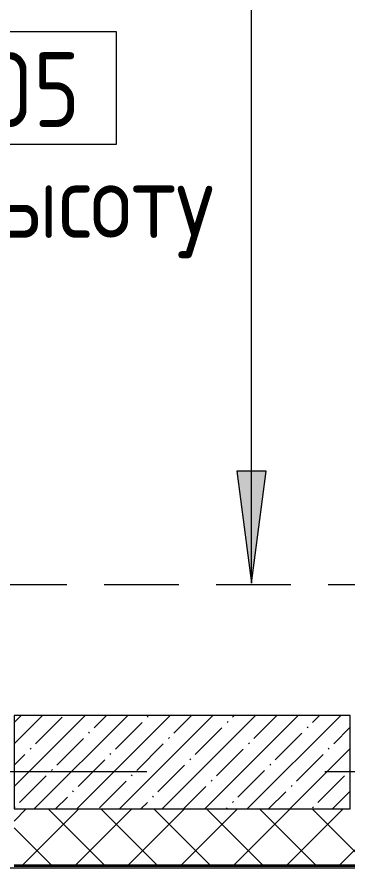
# Model space of a CAD drawing. Header units: millimetres. Extents: x 81037 to 284518, y -8553 to 29000.
# Drawn here: x 93638 to 94524, y -258 to 2018 of the extents above; entities that cross this region are included whole.
import ezdxf

# ---------------------------------------------------------------- set-up
doc = ezdxf.new("R2010")
doc.units = ezdxf.units.MM
doc.linetypes.add('ADSK_Штрих_ш2 п1', pattern=[300, 200, -100])
doc.linetypes.add('Осевая', pattern=[3175, 634.9999999999999, -476.25, 1587.5, -476.25])
for name, color, linetype, lineweight in [('A-DETL-1', 7, 'ADSK_Штрих_ш2 п1', 9), ('A-WALL', 7, 'Continuous', 9), ('A-WALL-1', 7, 'Continuous', 13), ('A-WALL-IDEN', 7, 'Continuous', 9), ('S-COLS', 7, 'Continuous', 9), ('Оси-2', 7, 'Осевая', 9)]:
    doc.layers.add(name, color=color, linetype=linetype, lineweight=lineweight)
doc.layers.add('G-ANNO-TEXT-1', color=7, linetype='Continuous', lineweight=9, true_color=0x3c3c3c)
doc.styles.add('GOST Common_1', font='GOST_Common.ttf', dxfattribs={"width": 0.9, "height": 199.9999999999998})

# ---------------------------------------------------------------- blocks, each defined once
blk = doc.blocks.new('BSC_Колонна _Прямоугольная - 250х900-V4-План монтажа стен и перегородок 2 этажа в осях 23_33')
at = {"layer": 'S-COLS'}
h = blk.add_hatch(dxfattribs=at)
h.set_pattern_fill('FP_13', color=256, style=0, pattern_type=2)
h.set_pattern_definition([(45, (-94080, -25), (-57.02462636878913, 57.02462636878913), []), (45, (-94022.975, -25), (-57.02462636878913, 57.02462636878913), [100.806, -20.161, 3.353, -16.808])])
h.paths.add_polyline_path([(-412.2220942583864, -125.0000000000106), (450.0000000001035, -125.0000000000019), (450.0000000001035, 124.9999999999976), (-449.9999999998977, 124.9999999999976), (-449.9999999998912, -125.0000000000106)])
for p, q in [((449.9999999999999, 125), (-450.0000000000001, 124.9999999999994)), ((-450.0000000000001, 124.9999999999994), (-449.9999999999953, -124.9999999999999)), ((449.9999999999998, -124.999999999992), (449.9999999999999, 125)), ((-449.9999999999953, -124.9999999999999), (449.9999999999998, -124.999999999992))]:
    blk.add_line(p, q, dxfattribs=at)
blk = doc.blocks.new('М_стена2 - Типоразмер-30678229-План монтажа стен и перегородок 2 этажа в осях 23_33')
at = {"layer": 'A-WALL-IDEN'}
for p, q in [((3.257812499999998, 1.523437499999997), (-3.273437500000001, 1.523437499999997)), ((-3.273437500000001, 1.523437499999997), (-3.273437500000001, -1.476562499999998)), ((3.257812499999998, -1.476562499999998), (3.257812499999998, 1.523437499999997)), ((-3.273437500000001, -1.476562499999998), (3.257812499999998, -1.476562499999998))]:
    blk.add_line(p, q, dxfattribs=at)

msp = doc.modelspace()

# ---------------------------------------------------------------- hatches: boundary and pattern name
at = {"layer": 'A-WALL'}
h = msp.add_hatch(dxfattribs=at)
h.set_pattern_fill('FP_1', color=256, style=0, pattern_type=2)
h.set_pattern_definition([(45, (0, 0), (-70.71067811865476, 70.71067811865476), []), (135, (0, 0), (-70.71067811865476, -70.71067811865474), [])])
h.paths.add_polyline_path([(125080.0000000009, -249.9999946647088), (125080.0000000009, -99.99999466470824), (123730.0000390225, -99.99999466469959), (123730.0000390225, -249.9999946647001)])
h.paths.add_polyline_path([(122830.0000390225, -249.9999946647001), (122830.0000390225, -99.99999466469959), (122030.0000297698, -99.99999466469092), (122030.0000297698, -249.9999946646915)])
h.paths.add_polyline_path([(120229.9999999999, -249.9999946646915), (121130.0000297698, -249.9999946646915), (121130.0000297698, -99.99999466469092), (120229.9999999999, -99.99999466469092), (120229.9999999999, -126.0300784993581)])
h.paths.add_polyline_path([(119329.9999999999, -249.9999946646828), (119329.9999999999, -99.99999466468226), (117930.0000000009, -99.99999466468226), (117930.0000000009, -249.9999946646828)])
h.paths.add_polyline_path([(114580.0000000009, -249.9999946646785), (115630.0000000009, -249.9999946646785), (115630.0000000009, -99.99999466467793), (114580.0000000009, -99.99999466467793), (114580.0000000009, -126.0300784993581)])
h.paths.add_polyline_path([(113680.0000000009, -249.9999946646698), (113680.0000000009, -99.99999466466926), (112529.9999821184, -99.99999466466926), (112529.9999821184, -249.9999946646698)])
h.paths.add_polyline_path([(110229.9999821184, -249.9999946646612), (110229.9999821184, -99.9999946646606), (108929.9999999999, -99.99999466465194), (108929.9999999999, -249.9999946646525)])
h.paths.add_polyline_path([(108029.9999999999, -249.9999946646525), (108029.9999999999, -99.99999466465194), (107130.0000000008, -99.99999466465194), (107130.0000000008, -249.9999946646525)])
h.paths.add_polyline_path([(104830.0000000009, -249.9999946646438), (104830.0000000009, -99.99999466464327), (103779.9999702319, -99.99999466463461), (103779.9999702319, -249.9999946646352)])
h.paths.add_polyline_path([(102879.9999702319, -249.9999946646352), (102879.9999702319, -99.99999466463461), (100830.000035766, -99.99999466462594), (100830.000035766, -249.9999946646265)])
h.paths.add_polyline_path([(99930.00003576599, -249.9999946646265), (99930.00000000132, -99.99999466462594), (95680.00000000134, -99.99999466460862), (95680.00000000134, -249.9999946646092)])
h.paths.add_polyline_path([(94780.00000000134, -249.9999946646092), (94780.00000000134, -99.99999466460862), (93630.0000178826, -100.0000000019481), (93630.0000178826, -249.9999946646092)])
h.paths.add_polyline_path([(91930.00001788116, -249.9999946646005), (92730.00001788259, -249.9999946646005), (92730.00001788259, -99.99999466459995), (91930.00001788116, -99.99999466459995), (91930.00001788116, -126.0300784993581)])
h.paths.add_polyline_path([(91030.00001788118, -249.9999946646005), (91030.00001788116, -99.99999466459995), (89210.00000000134, -99.9999946645913), (89210.00000000134, -249.9999946645918), (89759.86082437259, -249.9999946645918)])
at = {"layer": 'G-ANNO-TEXT-1'}
msp.add_hatch(color=256, dxfattribs=at).paths.add_polyline_path([(94265.54797482595, 503.8256058266757), (94305.04372410217, 803.8256058266757), (94226.05222554972, 803.8256058266757)])

# ---------------------------------------------------------------- linework, layer by layer
at = {"layer": 'A-DETL-1'}
msp.add_line((92370.99999999857, 499.9999999980855), (96670.99999999857, 499.9999999980716), dxfattribs=at)
at = {"layer": 'A-WALL'}
msp.add_line((92730.00001788251, -257.9999946646005), (107130.0000000007, -257.999994664647), dxfattribs=at)
at = {"layer": 'A-WALL-1'}
for p, q in [((93630.00001788251, -249.9999946646034), (94780.00000000124, -249.9999946646071)), ((93630.00001788251, -252.9999946646034), (94780.00000000124, -252.9999946646071))]:
    msp.add_line(p, q, dxfattribs=at)
at = {"layer": 'G-ANNO-TEXT-1'}
for p, q in [((94265.54797482595, 503.8256058266757), (94265.54797482595, 2619.405256498118)), ((94305.04372410217, 803.8256058266757), (94226.05222554972, 803.8256058266757)), ((94226.05222554972, 803.8256058266757), (94265.54797482595, 503.8256058266757)), ((94265.54797482595, 503.8256058266757), (94305.04372410217, 803.8256058266757))]:
    msp.add_line(p, q, dxfattribs=at)
at = {"layer": 'Оси-2'}
msp.add_line((84936.71959556935, -2.930646141054324e-09), (122760.0000000007, -3.052831987733666e-09), dxfattribs=at)

# ---------------------------------------------------------------- block references
at = {"layer": 'A-WALL-IDEN', "xscale": 99.99999999999993, "yscale": 99.99999999999993, "zscale": 99.99999999999993}
msp.add_blockref('М_стена2 - Типоразмер-30678229-План монтажа стен и перегородок 2 этажа в осях 23_33', (93578.8146602963, 1826.159860608035), dxfattribs=at)
at = {"layer": 'S-COLS'}
msp.add_blockref('BSC_Колонна _Прямоугольная - 250х900-V4-План монтажа стен и перегородок 2 этажа в осях 23_33', (94080.00001788349, 24.99999999806115), dxfattribs=at)

# ---------------------------------------------------------------- texts
at = {"layer": 'A-WALL-IDEN', "char_height": 199.9999999999998, "attachment_point": 1, "style": 'GOST Common_1'}
for s, insert, width in [('WD5', (93342.32513577338, 1924.186893702019), 584.4301874999994), ('высоту', (93465.18792156517, 1627.285282471964), 981.2654999999992)]:
    msp.add_mtext(s, dxfattribs=dict(at, insert=insert, width=width))

doc.saveas('drawing.dxf')
